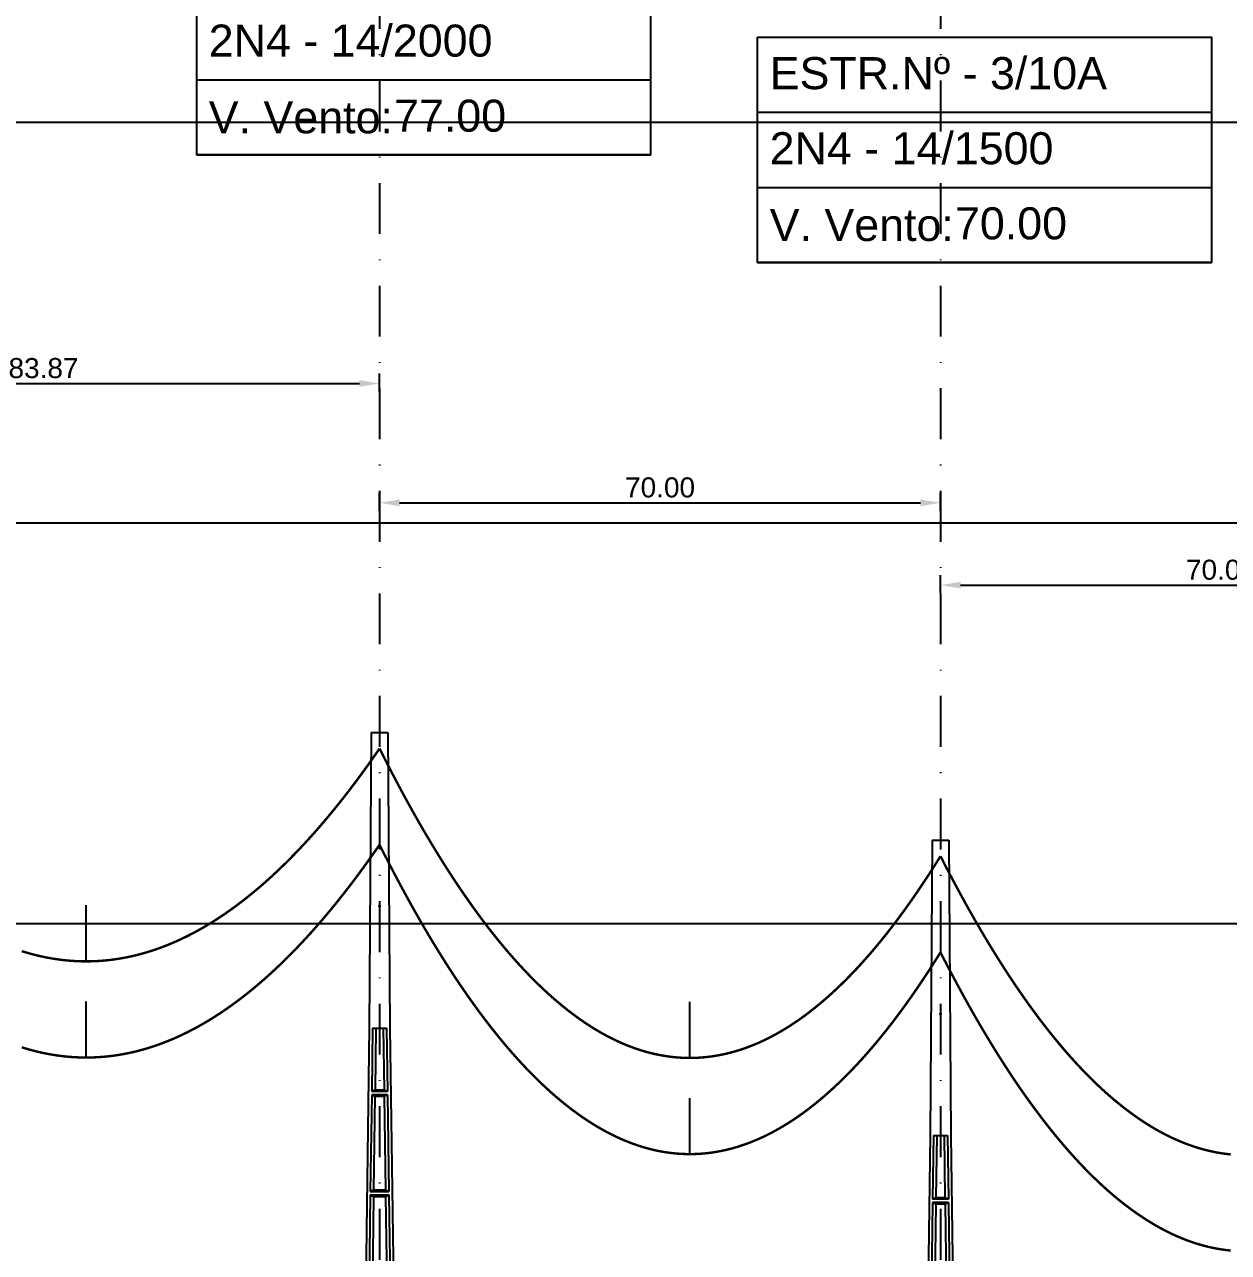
# Model space of a CAD drawing. Header units: metres. Extents: x -121 to 9872, y 3505 to 10721.
# Drawn here: x 3710.2 to 3860.5, y 9509 to 9662.2 of the extents above; entities that cross this region are included whole.
import ezdxf
from ezdxf.enums import TextEntityAlignment as Align

# ---------------------------------------------------------------- set-up
doc = ezdxf.new("R2010")
doc.units = ezdxf.units.M
doc.header["$PDMODE"] = 2
doc.linetypes.add('DASHDOT', pattern=[25.4, 12.7, -6.35, 0, -6.35])
for name, color, linetype in [('Cabeçalho', 7, 'Continuous'), ('CON-EOL- CA MAGNOLIA', 210, 'Continuous'), ('cotas', 7, 'Continuous'), ('Grade', 9, 'Continuous'), ('Ind.Rot', 8, 'DASHDOT'), ('POSTE DT', 7, 'Continuous')]:
    doc.layers.add(name, color=color, linetype=linetype)
doc.styles.add('Arial', font='arial.ttf')
doc.styles.add('SIMM-PADRÃO_(TXT)', font='arial.ttf', dxfattribs={"height": 2})
doc.styles.get("Standard").update_dxf_attribs({"font": 'arial.ttf'})
doc.dimstyles.new('ISO-25', dxfattribs={"dimtxt": 2.5, "dimasz": 2.5, "dimexe": 1.25, "dimexo": 0.625, "dimtad": 1, "dimzin": 1, "dimtxsty": 'Standard', "dimcen": 2.5, "dimaunit": 1, "dimadec": 3, "dimazin": 3, "dimtfac": 1, "dimtmove": 0, "dimatfit": 3, "dimfxlon": 1, "dimarcsym": 0})

# ---------------------------------------------------------------- blocks, each defined once
blk = doc.blocks.new('*U1')
at = {"layer": 'POSTE DT', "extrusion": (0, 1, 0)}
for p, q in [((-3.31, 378.23), (-4.05, 262)), ((-3.31, 378.23), (3.31, 378.23)), ((3.31, 378.23), (4.06, 262)), ((-4.05, 262), (-7.72, 0)), ((-4.05, 262), (-4.05, 262)), ((-2.73, 262), (-3.08, 237.05)), ((-2.73, 262), (2.75, 262)), ((-1.42, 262), (-1.77, 237.57)), ((1.43, 262), (1.77, 237.57)), ((2.75, 262), (3.1, 237.05)), ((4.06, 262), (7.72, 0)), ((3.1, 237.05), (-3.08, 237.05)), ((-3.1, 235.74), (-3.63, 197.65)), ((3.11, 235.73), (-3.1, 235.74)), ((-1.8, 235.21), (-2.32, 198.19)), ((1.8, 235.21), (2.32, 198.19)), ((3.11, 235.73), (3.65, 197.65)), ((-3.65, 196.34), (-4.19, 158.25)), ((-2.35, 195.8), (-2.87, 158.8)), ((2.35, 195.8), (2.87, 158.8)), ((3.66, 196.34), (4.2, 158.25)), ((-4.21, 156.94), (-4.74, 118.85)), ((-2.9, 156.39), (-3.42, 119.41)), ((2.91, 156.39), (3.42, 119.41)), ((4.21, 156.94), (4.75, 118.85)), ((-4.76, 117.54), (-5.29, 79.45)), ((4.77, 117.54), (-4.76, 117.54)), ((4.75, 118.85), (-4.74, 118.85)), ((-3.46, 116.98), (-3.97, 80.02)), ((3.46, 116.98), (3.98, 80.02)), ((4.77, 117.54), (5.3, 79.45)), ((-5.31, 78.14), (-5.85, 40.06)), ((5.32, 78.14), (-5.31, 78.14)), ((5.3, 79.45), (-5.29, 79.45)), ((-4.01, 77.57), (-4.53, 40.63)), ((4.01, 77.57), (4.53, 40.63)), ((5.32, 78.14), (5.85, 40.06)), ((-5.86, 38.74), (-6.41, 0)), ((5.87, 38.74), (-5.86, 38.74)), ((5.85, 40.06), (-5.85, 40.06)), ((5.87, 38.74), (6.41, 0)), ((-4.56, 38.17), (-5.1, 0)), ((4.56, 38.17), (5.1, 0)), ((-6.41, 0), (-7.72, 0)), ((-5.1, 0), (-6.41, 0)), ((5.1, 0), (-5.1, 0)), ((6.41, 0), (5.1, 0)), ((7.72, 0), (6.41, 0))]:
    blk.add_line(p, q, dxfattribs=at)
at = {"layer": 'POSTE DT', "ltscale": 3}
for points in [[(-3.65, 196.34), (3.66, 196.34)], [(-3.63, 197.65), (3.65, 197.65)], [(-4.21, 156.94), (4.21, 156.94)], [(4.2, 158.25), (-4.19, 158.25)]]:
    blk.add_lwpolyline(points, dxfattribs=at)
at = {"layer": 'POSTE DT'}
for points, knots in [([(0.25, 309.94), (0.25, 309.93), (0.25, 309.93), (0.25, 309.92), (0.25, 309.91), (0.25, 309.9), (0.25, 309.89), (0.24, 309.85), (0.22, 309.82), (0.19, 309.77), (0.16, 309.74), (0.11, 309.71), (0.08, 309.7), (0.01, 309.68), (-0.02, 309.68), (-0.08, 309.7), (-0.11, 309.71), (-0.16, 309.74), (-0.18, 309.76), (-0.21, 309.8), (-0.22, 309.82), (-0.24, 309.85), (-0.24, 309.87), (-0.25, 309.89), (-0.25, 309.9), (-0.25, 309.92), (-0.25, 309.92), (-0.25, 309.93), (-0.25, 309.94), (-0.25, 309.95), (-0.25, 309.95), (-0.25, 309.96), (-0.25, 309.97), (-0.24, 310), (-0.23, 310.02), (-0.21, 310.07), (-0.2, 310.09), (-0.15, 310.14), (-0.13, 310.15), (-0.07, 310.18), (-0.03, 310.19), (0.03, 310.19), (0.06, 310.18), (0.12, 310.16), (0.14, 310.14), (0.18, 310.11), (0.2, 310.09), (0.21, 310.06), (0.22, 310.05), (0.23, 310.04), (0.24, 310.01), (0.24, 309.99), (0.25, 309.97), (0.25, 309.96), (0.25, 309.95), (0.25, 309.94), (0.25, 309.94), (0.25, 309.94), (0.25, 309.94)], [-54.728303, -54.728303, -54.728303, -54.728303, -54.309038, -54.309038, -53.647169, -53.647169, -52.532885, -52.532885, -48.86224, -48.86224, -45.282765, -45.282765, -41.52867, -41.52867, -37.867486, -37.867486, -34.454589, -34.454589, -31.301423, -31.301423, -28.48103, -28.48103, -26.961755, -26.961755, -25.7544, -25.7544, -25.136228, -25.136228, -24.64409, -24.64409, -24.094201, -24.094201, -23.191199, -23.191199, -20.494482, -20.494482, -17.342863, -17.342863, -13.645538, -13.645538, -9.835989, -9.835989, -6.296781, -6.296781, -3.005029, -3.005029, 0, 0, 0, 1.527594, 1.527594, 3.697216, 3.697216, 4.489727, 4.489727, 5.01438, 5.01438, 5.095313, 5.095313, 5.095313, 5.095313]), ([(-1.77, 237.57), (-1.99, 237.49), (-2.21, 237.4), (-2.64, 237.22), (-2.86, 237.14), (-3.08, 237.05)], [0, 0, 0, 0, 56.660495, 56.660495, 113.412826, 113.412826, 113.412826, 113.412826]), ([(1.77, 237.57), (1.18, 237.57), (0.59, 237.57), (-0.59, 237.57), (-1.18, 237.57), (-1.77, 237.57)], [0, 0, 0, 0, 67.306894, 67.306894, 134.614447, 134.614447, 134.614447, 134.614447]), ([(3.1, 237.05), (2.87, 237.14), (2.65, 237.23), (2.21, 237.4), (1.99, 237.49), (1.77, 237.57)], [0, 0, 0, 0, 56.738948, 56.738948, 113.38731, 113.38731, 113.38731, 113.38731]), ([(-3.1, 235.74), (-2.88, 235.65), (-2.67, 235.56), (-2.23, 235.39), (-2.02, 235.3), (-1.8, 235.21)], [0.055576, 0.055576, 0.055576, 0.055576, 56.767409, 56.767409, 113.50757, 113.50757, 113.50757, 113.50757]), ([(-1.8, 235.21), (-1.2, 235.21), (-0.6, 235.21), (0.6, 235.21), (1.2, 235.21), (1.8, 235.21)], [0, 0, 0, 0, 68.567797, 68.567797, 137.136247, 137.136247, 137.136247, 137.136247]), ([(1.8, 235.21), (2.02, 235.3), (2.24, 235.38), (2.68, 235.56), (2.89, 235.65), (3.11, 235.73)], [0, 0, 0, 0, 56.845349, 56.845349, 113.599799, 113.599799, 113.599799, 113.599799]), ([(-2.32, 198.19), (-2.54, 198.1), (-2.76, 198.01), (-3.2, 197.83), (-3.41, 197.74), (-3.63, 197.65)], [0, 0, 0, 0, 63.412073, 63.412073, 126.777421, 126.777421, 126.777421, 126.777421]), ([(2.32, 198.19), (1.55, 198.19), (0.77, 198.19), (-0.77, 198.19), (-1.55, 198.19), (-2.32, 198.19)], [0, 0, 0, 0, 88.31008, 88.31008, 176.620652, 176.620652, 176.620652, 176.620652]), ([(3.65, 197.65), (3.43, 197.74), (3.2, 197.83), (2.76, 198.01), (2.54, 198.1), (2.32, 198.19)], [0, 0, 0, 0, 63.488119, 63.488119, 126.880939, 126.880939, 126.880939, 126.880939]), ([(-3.65, 196.34), (-3.43, 196.25), (-3.22, 196.16), (-2.78, 195.98), (-2.57, 195.89), (-2.35, 195.8)], [0.054307, 0.054307, 0.054307, 0.054307, 63.527131, 63.527131, 127.063246, 127.063246, 127.063246, 127.063246]), ([(-2.35, 195.8), (-1.57, 195.8), (-0.78, 195.8), (0.79, 195.8), (1.57, 195.8), (2.35, 195.8)], [0, 0, 0, 0, 89.585713, 89.585713, 179.17191, 179.17191, 179.17191, 179.17191]), ([(2.35, 195.8), (2.57, 195.89), (2.79, 195.98), (3.23, 196.16), (3.45, 196.25), (3.66, 196.34)], [0, 0, 0, 0, 63.60246, 63.60246, 127.109696, 127.109696, 127.109696, 127.109696]), ([(-4.21, 156.94), (-3.99, 156.85), (-3.77, 156.75), (-3.34, 156.57), (-3.12, 156.48), (-2.9, 156.39)], [0.053423, 0.053423, 0.053423, 0.053423, 70.429742, 70.429742, 140.90167, 140.90167, 140.90167, 140.90167]), ([(-2.87, 158.8), (-3.09, 158.71), (-3.31, 158.62), (-3.75, 158.43), (-3.97, 158.34), (-4.19, 158.25)], [0, 0, 0, 0, 70.301707, 70.301707, 140.590947, 140.590947, 140.590947, 140.590947]), ([(-2.9, 156.39), (-1.94, 156.39), (-0.97, 156.39), (0.97, 156.39), (1.94, 156.39), (2.91, 156.39)], [0, 0, 0, 0, 110.60219, 110.60219, 221.20473, 221.20473, 221.20473, 221.20473]), ([(2.87, 158.8), (1.92, 158.8), (0.96, 158.8), (-0.96, 158.8), (-1.91, 158.8), (-2.87, 158.8)], [0, 0, 0, 0, 109.314454, 109.314454, 218.629264, 218.629264, 218.629264, 218.629264]), ([(4.2, 158.25), (3.98, 158.34), (3.76, 158.44), (3.31, 158.62), (3.09, 158.71), (2.87, 158.8)], [0, 0, 0, 0, 70.379198, 70.379198, 140.659718, 140.659718, 140.659718, 140.659718]), ([(2.91, 156.39), (3.12, 156.48), (3.34, 156.57), (3.78, 156.75), (4, 156.85), (4.21, 156.94)], [0, 0, 0, 0, 70.506649, 70.506649, 140.914701, 140.914701, 140.914701, 140.914701]), ([(-4.76, 117.54), (-4.54, 117.45), (-4.32, 117.35), (-3.89, 117.17), (-3.67, 117.07), (-3.46, 116.98)], [0.052784, 0.052784, 0.052784, 0.052784, 77.438432, 77.438432, 154.950301, 154.950301, 154.950301, 154.950301]), ([(-3.42, 119.41), (-3.64, 119.32), (-3.86, 119.23), (-4.3, 119.04), (-4.52, 118.95), (-4.74, 118.85)], [0, 0, 0, 0, 77.299547, 77.299547, 154.618634, 154.618634, 154.618634, 154.618634]), ([(-3.46, 116.98), (-2.3, 116.98), (-1.15, 116.98), (1.15, 116.98), (2.31, 116.98), (3.46, 116.98)], [0, 0, 0, 0, 131.617604, 131.617604, 263.235447, 263.235447, 263.235447, 263.235447]), ([(3.42, 119.41), (2.28, 119.41), (1.14, 119.41), (-1.14, 119.41), (-2.28, 119.41), (-3.42, 119.41)], [0, 0, 0, 0, 130.319901, 130.319901, 260.640046, 260.640046, 260.640046, 260.640046]), ([(4.75, 118.85), (4.53, 118.95), (4.31, 119.04), (3.87, 119.23), (3.64, 119.32), (3.42, 119.41)], [0, 0, 0, 0, 77.381597, 77.381597, 154.66183, 154.66183, 154.66183, 154.66183]), ([(3.46, 116.98), (3.68, 117.07), (3.89, 117.17), (4.33, 117.35), (4.55, 117.45), (4.77, 117.54)], [0, 0, 0, 0, 77.520013, 77.520013, 154.938747, 154.938747, 154.938747, 154.938747]), ([(-5.31, 78.14), (-5.09, 78.05), (-4.88, 77.95), (-4.44, 77.76), (-4.23, 77.67), (-4.01, 77.57)], [0.052308, 0.052308, 0.052308, 0.052308, 84.527725, 84.527725, 169.158824, 169.158824, 169.158824, 169.158824]), ([(-3.97, 80.02), (-4.19, 79.93), (-4.41, 79.83), (-4.85, 79.64), (-5.07, 79.55), (-5.29, 79.45)], [0, 0, 0, 0, 84.379671, 84.379671, 168.809376, 168.809376, 168.809376, 168.809376]), ([(-4.01, 77.57), (-2.67, 77.57), (-1.34, 77.57), (1.34, 77.57), (2.67, 77.57), (4.01, 77.57)], [0, 0, 0, 0, 152.632212, 152.632212, 305.264569, 305.264569, 305.264569, 305.264569]), ([(3.98, 80.02), (2.65, 80.02), (1.33, 80.02), (-1.32, 80.02), (-2.65, 80.02), (-3.97, 80.02)], [0, 0, 0, 0, 151.326157, 151.326157, 302.652465, 302.652465, 302.652465, 302.652465]), ([(5.3, 79.45), (5.08, 79.55), (4.86, 79.64), (4.42, 79.83), (4.2, 79.93), (3.98, 80.02)], [0, 0, 0, 0, 84.46863, 84.46863, 168.833721, 168.833721, 168.833721, 168.833721]), ([(4.01, 77.57), (4.23, 77.67), (4.45, 77.76), (4.88, 77.95), (5.1, 78.05), (5.32, 78.14)], [0, 0, 0, 0, 84.616316, 84.616316, 169.129178, 169.129178, 169.129178, 169.129178]), ([(-5.86, 38.74), (-5.65, 38.65), (-5.43, 38.55), (-5, 38.36), (-4.78, 38.26), (-4.56, 38.17)], [0.026524, 0.026524, 0.026524, 0.026524, 91.679563, 91.679563, 183.466041, 183.466041, 183.466041, 183.466041]), ([(-4.53, 40.63), (-4.75, 40.53), (-4.97, 40.44), (-5.41, 40.25), (-5.63, 40.15), (-5.85, 40.06)], [0, 0, 0, 0, 91.523648, 91.523648, 183.126775, 183.126775, 183.126775, 183.126775]), ([(4.53, 40.63), (3.02, 40.63), (1.51, 40.63), (-1.51, 40.63), (-3.02, 40.63), (-4.53, 40.63)], [0, 0, 0, 0, 172.33304, 172.33304, 344.666151, 344.666151, 344.666151, 344.666151]), ([(5.85, 40.06), (5.63, 40.15), (5.41, 40.25), (4.97, 40.44), (4.75, 40.53), (4.53, 40.63)], [0, 0, 0, 0, 91.621326, 91.621326, 183.137324, 183.137324, 183.137324, 183.137324]), ([(4.56, 38.17), (4.78, 38.26), (5, 38.36), (5.43, 38.55), (5.65, 38.65), (5.87, 38.74)], [0, 0, 0, 0, 91.776928, 91.776928, 183.448614, 183.448614, 183.448614, 183.448614]), ([(-4.56, 38.17), (-3.04, 38.17), (-1.52, 38.17), (1.52, 38.17), (3.04, 38.17), (4.56, 38.17)], [0, 0, 0, 0, 173.646192, 173.646192, 347.292451, 347.292451, 347.292451, 347.292451])]:
    blk.add_open_spline(points, degree=3, knots=knots, dxfattribs=at)
blk = doc.blocks.new('Bloco P Sup')
at = {"layer": 'Cabeçalho'}
blk.add_lwpolyline([(-11.66, -3.34), (44.97, -3.34), (44.97, -31.45), (-11.66, -31.45)], close=True, dxfattribs=at)
for points in [[(-11.66, -12.71), (44.97, -12.71)], [(-11.66, -22.08), (44.97, -22.08)], [(-11.66, -31.45), (44.97, -31.45)]]:
    blk.add_lwpolyline(points, dxfattribs=at)
at = {"layer": 'Cabeçalho', "style": 'Arial'}
blk.add_text('V. Vento:', height=4, dxfattribs=at).set_placement((-10.16, -26.77), align=Align.MIDDLE_LEFT)
at = {"layer": 'Cabeçalho', "style": 'SIMM-PADRÃO_(TXT)'}
for tag, p in [('ESTRUTURANUM', (-10.16, -11.03)), ('TIPO_ESFORÇO', (-10.16, -20.4)), ('VÃOVENTO', (12.97, -29.77))]:
    blk.add_attdef(tag, text='', height=4, dxfattribs=at).set_placement(p, align=Align.BOTTOM_LEFT)
blk = doc.blocks.new('*D89')
at = {"layer": 'cotas', "color": 0, "lineweight": -2, "transparency": 16777216}
for p, q in [((3670.66, 9616.4), (3670.66, 9618.65)), ((3754.53, 9616.4), (3754.53, 9618.65)), ((3673.16, 9617.4), (3752.03, 9617.4))]:
    blk.add_line(p, q, dxfattribs=at)
at = {"layer": 'cotas', "color": 0, "transparency": 16777216}
for points in [[(3673.16, 9617.81), (3673.16, 9616.98), (3670.66, 9617.4)], [(3752.03, 9617.81), (3752.03, 9616.98), (3754.53, 9617.4)]]:
    blk.add_solid(points, dxfattribs=at)
at = {"layer": 'Defpoints', "color": 0, "transparency": 16777216}
for p in [(3754.53, 9617.4), (3670.66, 9591.57), (3754.53, 9573.84)]:
    blk.add_point(p, dxfattribs=at)
at = {"layer": 'cotas', "color": 0, "transparency": 16777216, "insert": (3712.6, 9619.3), "char_height": 2.5, "attachment_point": 5}
blk.add_mtext('83.87', dxfattribs=at)
blk = doc.blocks.new('*D90')
at = {"layer": 'cotas', "color": 0, "lineweight": -2, "transparency": 16777216}
for p, q in [((3754.53, 9601.51), (3754.53, 9603.76)), ((3757.03, 9602.51), (3822.04, 9602.51)), ((3824.54, 9601.51), (3824.54, 9603.76))]:
    blk.add_line(p, q, dxfattribs=at)
at = {"layer": 'cotas', "color": 0, "transparency": 16777216}
for points in [[(3757.03, 9602.92), (3757.03, 9602.09), (3754.53, 9602.51)], [(3822.04, 9602.92), (3822.04, 9602.09), (3824.54, 9602.51)]]:
    blk.add_solid(points, dxfattribs=at)
at = {"layer": 'Defpoints', "color": 0, "transparency": 16777216}
for p in [(3824.54, 9602.51), (3754.53, 9573.84), (3824.54, 9560.41)]:
    blk.add_point(p, dxfattribs=at)
at = {"layer": 'cotas', "color": 0, "transparency": 16777216, "insert": (3789.54, 9604.41), "char_height": 2.5, "attachment_point": 5}
blk.add_mtext('70.00', dxfattribs=at)
blk = doc.blocks.new('*D91')
at = {"layer": 'cotas', "color": 0, "lineweight": -2, "transparency": 16777216}
for p, q in [((3824.54, 9591.23), (3824.54, 9593.48)), ((3894.54, 9591.23), (3894.54, 9593.48)), ((3827.04, 9592.23), (3892.04, 9592.23))]:
    blk.add_line(p, q, dxfattribs=at)
at = {"layer": 'cotas', "color": 0, "transparency": 16777216}
for points in [[(3827.04, 9592.65), (3827.04, 9591.82), (3824.54, 9592.23)], [(3892.04, 9592.65), (3892.04, 9591.82), (3894.54, 9592.23)]]:
    blk.add_solid(points, dxfattribs=at)
at = {"layer": 'Defpoints', "color": 0, "transparency": 16777216}
for p in [(3894.54, 9592.23), (3824.54, 9560.41), (3894.54, 9549.36)]:
    blk.add_point(p, dxfattribs=at)
at = {"layer": 'cotas', "color": 0, "transparency": 16777216, "insert": (3859.54, 9594.14), "char_height": 2.5, "attachment_point": 5}
blk.add_mtext('70.00', dxfattribs=at)

msp = doc.modelspace()

# ---------------------------------------------------------------- linework, layer by layer
at = {"layer": 'CON-EOL- CA MAGNOLIA'}
for p, q in [((3717.921, 9545.285), (3717.921, 9552.285)), ((3717.921, 9533.285), (3717.921, 9540.285)), ((3717.921, 9533.285), (3717.921, 9540.285)), ((3793.252, 9533.233), (3793.252, 9540.234)), ((3793.252, 9521.234), (3793.252, 9528.234)), ((3793.252, 9521.233), (3793.252, 9528.233))]:
    msp.add_line(p, q, dxfattribs=at)
at = {"layer": 'CON-EOL- CA MAGNOLIA', "const_width": 0.3}
for points in [[(3709.888, 9546.561), (3710.305, 9546.432), (3710.722, 9546.31), (3711.14, 9546.194), (3711.557, 9546.086), (3711.974, 9545.984), (3712.391, 9545.89), (3712.809, 9545.802), (3713.226, 9545.721), (3713.643, 9545.647), (3714.06, 9545.58), (3714.478, 9545.519), (3714.895, 9545.466), (3715.312, 9545.419), (3715.729, 9545.38), (3716.147, 9545.347), (3716.564, 9545.321), (3716.981, 9545.302), (3717.399, 9545.29), (3717.816, 9545.285), (3718.233, 9545.287), (3718.65, 9545.295), (3719.068, 9545.311), (3719.485, 9545.333), (3719.902, 9545.363), (3720.319, 9545.399), (3720.737, 9545.442), (3721.154, 9545.492), (3721.571, 9545.549), (3721.988, 9545.612), (3722.406, 9545.683), (3722.823, 9545.76), (3723.24, 9545.845), (3723.657, 9545.936), (3724.075, 9546.034), (3724.492, 9546.139), (3724.909, 9546.251), (3725.327, 9546.37), (3725.744, 9546.495), (3726.161, 9546.628), (3726.578, 9546.767), (3726.996, 9546.914), (3727.413, 9547.067), (3727.83, 9547.227), (3728.247, 9547.394), (3728.665, 9547.568), (3729.082, 9547.749), (3729.499, 9547.936), (3729.916, 9548.131), (3730.334, 9548.332), (3730.751, 9548.541), (3731.168, 9548.756), (3731.585, 9548.978), (3732.003, 9549.207), (3732.42, 9549.443), (3732.837, 9549.686), (3733.255, 9549.936), (3733.672, 9550.192), (3734.089, 9550.456), (3734.506, 9550.726), (3734.924, 9551.004), (3735.341, 9551.288), (3735.758, 9551.579), (3736.175, 9551.877), (3736.593, 9552.182), (3737.01, 9552.494), (3737.427, 9552.813), (3737.844, 9553.138), (3738.262, 9553.471), (3738.679, 9553.81), (3739.096, 9554.157), (3739.514, 9554.51), (3739.931, 9554.87), (3740.348, 9555.237), (3740.765, 9555.611), (3741.183, 9555.992), (3741.6, 9556.38), (3742.017, 9556.775), (3742.434, 9557.177), (3742.852, 9557.585), (3743.269, 9558.001), (3743.686, 9558.423), (3744.103, 9558.853), (3744.521, 9559.289), (3744.938, 9559.732), (3745.355, 9560.182), (3745.772, 9560.639), (3746.19, 9561.103), (3746.607, 9561.574), (3747.024, 9562.052), (3747.442, 9562.537), (3747.859, 9563.029), (3748.276, 9563.527), (3748.693, 9564.033), (3749.111, 9564.545), (3749.528, 9565.065), (3749.945, 9565.591), (3750.362, 9566.124), (3750.78, 9566.665), (3751.197, 9567.212), (3751.614, 9567.766), (3752.031, 9568.327), (3752.449, 9568.895), (3752.866, 9569.47), (3753.283, 9570.052), (3753.7, 9570.641), (3754.118, 9571.237), (3754.535, 9571.84)], [(3754.535, 9571.84), (3754.883, 9571.146), (3755.232, 9570.459), (3755.58, 9569.778), (3755.928, 9569.103), (3756.276, 9568.435), (3756.625, 9567.773), (3756.973, 9567.118), (3757.321, 9566.468), (3757.669, 9565.826), (3758.018, 9565.189), (3758.366, 9564.559), (3758.714, 9563.935), (3759.062, 9563.317), (3759.411, 9562.706), (3759.759, 9562.101), (3760.107, 9561.502), (3760.455, 9560.91), (3760.804, 9560.324), (3761.152, 9559.744), (3761.5, 9559.171), (3761.849, 9558.604), (3762.197, 9558.043), (3762.545, 9557.488), (3762.893, 9556.94), (3763.242, 9556.398), (3763.59, 9555.863), (3763.938, 9555.334), (3764.286, 9554.811), (3764.635, 9554.294), (3764.983, 9553.784), (3765.331, 9553.28), (3765.679, 9552.782), (3766.028, 9552.29), (3766.376, 9551.805), (3766.724, 9551.326), (3767.072, 9550.853), (3767.421, 9550.387), (3767.769, 9549.927), (3768.117, 9549.473), (3768.466, 9549.026), (3768.814, 9548.585), (3769.162, 9548.15), (3769.51, 9547.721), (3769.859, 9547.299), (3770.207, 9546.882), (3770.555, 9546.472), (3770.903, 9546.069), (3771.252, 9545.672), (3771.6, 9545.28), (3771.948, 9544.896), (3772.296, 9544.517), (3772.645, 9544.145), (3772.993, 9543.779), (3773.341, 9543.419), (3773.69, 9543.066), (3774.038, 9542.718), (3774.386, 9542.377), (3774.734, 9542.043), (3775.083, 9541.714), (3775.431, 9541.392), (3775.779, 9541.076), (3776.127, 9540.766), (3776.476, 9540.463), (3776.824, 9540.166), (3777.172, 9539.875), (3777.52, 9539.59), (3777.869, 9539.311), (3778.217, 9539.039), (3778.565, 9538.773), (3778.913, 9538.514), (3779.262, 9538.26), (3779.61, 9538.013), (3779.958, 9537.772), (3780.307, 9537.537), (3780.655, 9537.309), (3781.003, 9537.086), (3781.351, 9536.87), (3781.7, 9536.661), (3782.048, 9536.457), (3782.396, 9536.26), (3782.744, 9536.068), (3783.093, 9535.884), (3783.441, 9535.705), (3783.789, 9535.533), (3784.137, 9535.367), (3784.486, 9535.207), (3784.834, 9535.053), (3785.182, 9534.905), (3785.53, 9534.764), (3785.879, 9534.629), (3786.227, 9534.501), (3786.575, 9534.378), (3786.924, 9534.262), (3787.272, 9534.152), (3787.62, 9534.048), (3787.968, 9533.95), (3788.317, 9533.859), (3788.665, 9533.774), (3789.013, 9533.695), (3789.361, 9533.622), (3789.71, 9533.556), (3790.058, 9533.495), (3790.406, 9533.441), (3790.754, 9533.394), (3791.103, 9533.352), (3791.451, 9533.317), (3791.799, 9533.288), (3792.147, 9533.265), (3792.496, 9533.248), (3792.844, 9533.238), (3793.192, 9533.234), (3793.541, 9533.236), (3793.889, 9533.244), (3794.237, 9533.258), (3794.585, 9533.279), (3794.934, 9533.306), (3795.282, 9533.339), (3795.63, 9533.379), (3795.978, 9533.424), (3796.327, 9533.476), (3796.675, 9533.534), (3797.023, 9533.599), (3797.371, 9533.669), (3797.72, 9533.746), (3798.068, 9533.829), (3798.416, 9533.918), (3798.764, 9534.013), (3799.113, 9534.115), (3799.461, 9534.223), (3799.809, 9534.337), (3800.158, 9534.458), (3800.506, 9534.584), (3800.854, 9534.717), (3801.202, 9534.856), (3801.551, 9535.001), (3801.899, 9535.153), (3802.247, 9535.311), (3802.595, 9535.475), (3802.944, 9535.645), (3803.292, 9535.822), (3803.64, 9536.004), (3803.988, 9536.193), (3804.337, 9536.388), (3804.685, 9536.59), (3805.033, 9536.797), (3805.381, 9537.011), (3805.73, 9537.231), (3806.078, 9537.458), (3806.426, 9537.69), (3806.775, 9537.929), (3807.123, 9538.174), (3807.471, 9538.426), (3807.819, 9538.683), (3808.168, 9538.947), (3808.516, 9539.217), (3808.864, 9539.493), (3809.212, 9539.776), (3809.561, 9540.065), (3809.909, 9540.36), (3810.257, 9540.661), (3810.605, 9540.969), (3810.954, 9541.282), (3811.302, 9541.603), (3811.65, 9541.929), (3811.999, 9542.261), (3812.347, 9542.6), (3812.695, 9542.945), (3813.043, 9543.297), (3813.392, 9543.654), (3813.74, 9544.018), (3814.088, 9544.388), (3814.436, 9544.765), (3814.785, 9545.147), (3815.133, 9545.536), (3815.481, 9545.931), (3815.829, 9546.333), (3816.178, 9546.74), (3816.526, 9547.155), (3816.874, 9547.575), (3817.222, 9548.001), (3817.571, 9548.434), (3817.919, 9548.873), (3818.267, 9549.318), (3818.616, 9549.77), (3818.964, 9550.228), (3819.312, 9550.692), (3819.66, 9551.163), (3820.009, 9551.639), (3820.357, 9552.123), (3820.705, 9552.612), (3821.053, 9553.108), (3821.402, 9553.609), (3821.75, 9554.118), (3822.098, 9554.632), (3822.446, 9555.153), (3822.795, 9555.68), (3823.143, 9556.213), (3823.491, 9556.753), (3823.839, 9557.299), (3824.188, 9557.851), (3824.536, 9558.41)], [(3709.888, 9534.561), (3710.305, 9534.432), (3710.722, 9534.31), (3711.14, 9534.194), (3711.557, 9534.086), (3711.974, 9533.984), (3712.391, 9533.89), (3712.809, 9533.802), (3713.226, 9533.721), (3713.643, 9533.647), (3714.06, 9533.58), (3714.478, 9533.519), (3714.895, 9533.466), (3715.312, 9533.42), (3715.729, 9533.38), (3716.147, 9533.347), (3716.564, 9533.321), (3716.981, 9533.302), (3717.399, 9533.29), (3717.816, 9533.285), (3718.233, 9533.287), (3718.65, 9533.296), (3719.068, 9533.311), (3719.485, 9533.333), (3719.902, 9533.363), (3720.319, 9533.399), (3720.737, 9533.442), (3721.154, 9533.492), (3721.571, 9533.549), (3721.988, 9533.612), (3722.406, 9533.683), (3722.823, 9533.76), (3723.24, 9533.845), (3723.657, 9533.936), (3724.075, 9534.034), (3724.492, 9534.139), (3724.909, 9534.251), (3725.327, 9534.37), (3725.744, 9534.495), (3726.161, 9534.628), (3726.578, 9534.767), (3726.996, 9534.914), (3727.413, 9535.067), (3727.83, 9535.227), (3728.247, 9535.394), (3728.665, 9535.568), (3729.082, 9535.749), (3729.499, 9535.936), (3729.916, 9536.131), (3730.334, 9536.332), (3730.751, 9536.541), (3731.168, 9536.756), (3731.585, 9536.978), (3732.003, 9537.207), (3732.42, 9537.443), (3732.837, 9537.686), (3733.255, 9537.936), (3733.672, 9538.192), (3734.089, 9538.456), (3734.506, 9538.726), (3734.924, 9539.004), (3735.341, 9539.288), (3735.758, 9539.579), (3736.175, 9539.877), (3736.593, 9540.182), (3737.01, 9540.494), (3737.427, 9540.813), (3737.844, 9541.138), (3738.262, 9541.471), (3738.679, 9541.81), (3739.096, 9542.157), (3739.514, 9542.51), (3739.931, 9542.87), (3740.348, 9543.237), (3740.765, 9543.611), (3741.183, 9543.992), (3741.6, 9544.38), (3742.017, 9544.775), (3742.434, 9545.177), (3742.852, 9545.585), (3743.269, 9546.001), (3743.686, 9546.423), (3744.103, 9546.853), (3744.521, 9547.289), (3744.938, 9547.732), (3745.355, 9548.182), (3745.772, 9548.639), (3746.19, 9549.103), (3746.607, 9549.574), (3747.024, 9550.052), (3747.442, 9550.537), (3747.859, 9551.029), (3748.276, 9551.527), (3748.693, 9552.033), (3749.111, 9552.545), (3749.528, 9553.065), (3749.945, 9553.591), (3750.362, 9554.125), (3750.78, 9554.665), (3751.197, 9555.212), (3751.614, 9555.766), (3752.031, 9556.327), (3752.449, 9556.895), (3752.866, 9557.47), (3753.283, 9558.052), (3753.7, 9558.641), (3754.118, 9559.237), (3754.535, 9559.84)], [(3709.888, 9534.561), (3710.305, 9534.432), (3710.722, 9534.31), (3711.14, 9534.194), (3711.557, 9534.086), (3711.974, 9533.984), (3712.391, 9533.89), (3712.809, 9533.802), (3713.226, 9533.721), (3713.643, 9533.647), (3714.06, 9533.58), (3714.478, 9533.519), (3714.895, 9533.466), (3715.312, 9533.419), (3715.729, 9533.38), (3716.147, 9533.347), (3716.564, 9533.321), (3716.981, 9533.303), (3717.399, 9533.29), (3717.816, 9533.285), (3718.233, 9533.287), (3718.65, 9533.295), (3719.068, 9533.311), (3719.485, 9533.333), (3719.902, 9533.363), (3720.319, 9533.399), (3720.737, 9533.442), (3721.154, 9533.492), (3721.571, 9533.549), (3721.988, 9533.612), (3722.406, 9533.683), (3722.823, 9533.76), (3723.24, 9533.845), (3723.657, 9533.936), (3724.075, 9534.034), (3724.492, 9534.139), (3724.909, 9534.251), (3725.327, 9534.37), (3725.744, 9534.495), (3726.161, 9534.628), (3726.578, 9534.767), (3726.996, 9534.914), (3727.413, 9535.067), (3727.83, 9535.227), (3728.247, 9535.394), (3728.665, 9535.568), (3729.082, 9535.749), (3729.499, 9535.936), (3729.916, 9536.131), (3730.334, 9536.332), (3730.751, 9536.541), (3731.168, 9536.756), (3731.585, 9536.978), (3732.003, 9537.207), (3732.42, 9537.443), (3732.837, 9537.686), (3733.255, 9537.936), (3733.672, 9538.192), (3734.089, 9538.456), (3734.506, 9538.726), (3734.924, 9539.004), (3735.341, 9539.288), (3735.758, 9539.579), (3736.175, 9539.877), (3736.593, 9540.182), (3737.01, 9540.494), (3737.427, 9540.813), (3737.844, 9541.138), (3738.262, 9541.471), (3738.679, 9541.81), (3739.096, 9542.157), (3739.514, 9542.51), (3739.931, 9542.87), (3740.348, 9543.237), (3740.765, 9543.611), (3741.183, 9543.992), (3741.6, 9544.38), (3742.017, 9544.775), (3742.434, 9545.177), (3742.852, 9545.585), (3743.269, 9546.001), (3743.686, 9546.423), (3744.103, 9546.853), (3744.521, 9547.289), (3744.938, 9547.732), (3745.355, 9548.182), (3745.772, 9548.639), (3746.19, 9549.103), (3746.607, 9549.574), (3747.024, 9550.052), (3747.442, 9550.537), (3747.859, 9551.029), (3748.276, 9551.527), (3748.693, 9552.033), (3749.111, 9552.545), (3749.528, 9553.065), (3749.945, 9553.591), (3750.362, 9554.124), (3750.78, 9554.665), (3751.197, 9555.212), (3751.614, 9555.766), (3752.031, 9556.327), (3752.449, 9556.895), (3752.866, 9557.47), (3753.283, 9558.052), (3753.7, 9558.641), (3754.118, 9559.237), (3754.535, 9559.84)], [(3754.535, 9559.84), (3754.883, 9559.146), (3755.232, 9558.459), (3755.58, 9557.778), (3755.928, 9557.103), (3756.276, 9556.435), (3756.625, 9555.773), (3756.973, 9555.118), (3757.321, 9554.468), (3757.669, 9553.826), (3758.018, 9553.189), (3758.366, 9552.559), (3758.714, 9551.935), (3759.062, 9551.317), (3759.411, 9550.706), (3759.759, 9550.101), (3760.107, 9549.502), (3760.455, 9548.91), (3760.804, 9548.324), (3761.152, 9547.744), (3761.5, 9547.171), (3761.849, 9546.604), (3762.197, 9546.043), (3762.545, 9545.488), (3762.893, 9544.94), (3763.242, 9544.398), (3763.59, 9543.863), (3763.938, 9543.334), (3764.286, 9542.811), (3764.635, 9542.294), (3764.983, 9541.784), (3765.331, 9541.28), (3765.679, 9540.782), (3766.028, 9540.29), (3766.376, 9539.805), (3766.724, 9539.326), (3767.072, 9538.853), (3767.421, 9538.387), (3767.769, 9537.927), (3768.117, 9537.473), (3768.466, 9537.026), (3768.814, 9536.585), (3769.162, 9536.15), (3769.51, 9535.721), (3769.859, 9535.298), (3770.207, 9534.882), (3770.555, 9534.472), (3770.903, 9534.069), (3771.252, 9533.672), (3771.6, 9533.28), (3771.948, 9532.896), (3772.296, 9532.517), (3772.645, 9532.145), (3772.993, 9531.779), (3773.341, 9531.419), (3773.69, 9531.066), (3774.038, 9530.718), (3774.386, 9530.377), (3774.734, 9530.043), (3775.083, 9529.714), (3775.431, 9529.392), (3775.779, 9529.076), (3776.127, 9528.766), (3776.476, 9528.463), (3776.824, 9528.166), (3777.172, 9527.875), (3777.52, 9527.59), (3777.869, 9527.311), (3778.217, 9527.039), (3778.565, 9526.773), (3778.913, 9526.514), (3779.262, 9526.26), (3779.61, 9526.013), (3779.958, 9525.772), (3780.307, 9525.537), (3780.655, 9525.309), (3781.003, 9525.086), (3781.351, 9524.87), (3781.7, 9524.66), (3782.048, 9524.457), (3782.396, 9524.26), (3782.744, 9524.068), (3783.093, 9523.884), (3783.441, 9523.705), (3783.789, 9523.533), (3784.137, 9523.366), (3784.486, 9523.207), (3784.834, 9523.053), (3785.182, 9522.905), (3785.53, 9522.764), (3785.879, 9522.629), (3786.227, 9522.5), (3786.575, 9522.378), (3786.924, 9522.262), (3787.272, 9522.152), (3787.62, 9522.048), (3787.968, 9521.95), (3788.317, 9521.859), (3788.665, 9521.774), (3789.013, 9521.695), (3789.361, 9521.622), (3789.71, 9521.556), (3790.058, 9521.495), (3790.406, 9521.441), (3790.754, 9521.394), (3791.103, 9521.352), (3791.451, 9521.317), (3791.799, 9521.288), (3792.147, 9521.265), (3792.496, 9521.248), (3792.844, 9521.238), (3793.192, 9521.234), (3793.541, 9521.236), (3793.889, 9521.244), (3794.237, 9521.258), (3794.585, 9521.279), (3794.934, 9521.306), (3795.282, 9521.339), (3795.63, 9521.379), (3795.978, 9521.424), (3796.327, 9521.476), (3796.675, 9521.534), (3797.023, 9521.599), (3797.371, 9521.669), (3797.72, 9521.746), (3798.068, 9521.829), (3798.416, 9521.918), (3798.764, 9522.013), (3799.113, 9522.115), (3799.461, 9522.223), (3799.809, 9522.337), (3800.158, 9522.458), (3800.506, 9522.584), (3800.854, 9522.717), (3801.202, 9522.856), (3801.551, 9523.001), (3801.899, 9523.153), (3802.247, 9523.311), (3802.595, 9523.475), (3802.944, 9523.645), (3803.292, 9523.821), (3803.64, 9524.004), (3803.988, 9524.193), (3804.337, 9524.388), (3804.685, 9524.59), (3805.033, 9524.797), (3805.381, 9525.011), (3805.73, 9525.231), (3806.078, 9525.458), (3806.426, 9525.69), (3806.775, 9525.929), (3807.123, 9526.174), (3807.471, 9526.426), (3807.819, 9526.683), (3808.168, 9526.947), (3808.516, 9527.217), (3808.864, 9527.493), (3809.212, 9527.776), (3809.561, 9528.065), (3809.909, 9528.36), (3810.257, 9528.661), (3810.605, 9528.969), (3810.954, 9529.282), (3811.302, 9529.603), (3811.65, 9529.929), (3811.999, 9530.261), (3812.347, 9530.6), (3812.695, 9530.945), (3813.043, 9531.297), (3813.392, 9531.654), (3813.74, 9532.018), (3814.088, 9532.388), (3814.436, 9532.765), (3814.785, 9533.147), (3815.133, 9533.536), (3815.481, 9533.931), (3815.829, 9534.333), (3816.178, 9534.741), (3816.526, 9535.155), (3816.874, 9535.575), (3817.222, 9536.001), (3817.571, 9536.434), (3817.919, 9536.873), (3818.267, 9537.319), (3818.616, 9537.77), (3818.964, 9538.228), (3819.312, 9538.692), (3819.66, 9539.163), (3820.009, 9539.64), (3820.357, 9540.123), (3820.705, 9540.612), (3821.053, 9541.108), (3821.402, 9541.609), (3821.75, 9542.118), (3822.098, 9542.632), (3822.446, 9543.153), (3822.795, 9543.68), (3823.143, 9544.213), (3823.491, 9544.753), (3823.839, 9545.299), (3824.188, 9545.851), (3824.536, 9546.41)], [(3754.535, 9559.84), (3754.883, 9559.146), (3755.232, 9558.459), (3755.58, 9557.778), (3755.928, 9557.103), (3756.276, 9556.435), (3756.625, 9555.773), (3756.973, 9555.118), (3757.321, 9554.468), (3757.669, 9553.826), (3758.018, 9553.189), (3758.366, 9552.559), (3758.714, 9551.935), (3759.062, 9551.317), (3759.411, 9550.706), (3759.759, 9550.101), (3760.107, 9549.502), (3760.455, 9548.91), (3760.804, 9548.324), (3761.152, 9547.744), (3761.5, 9547.171), (3761.849, 9546.604), (3762.197, 9546.043), (3762.545, 9545.488), (3762.893, 9544.94), (3763.242, 9544.398), (3763.59, 9543.863), (3763.938, 9543.334), (3764.286, 9542.811), (3764.635, 9542.294), (3764.983, 9541.784), (3765.331, 9541.28), (3765.679, 9540.782), (3766.028, 9540.29), (3766.376, 9539.805), (3766.724, 9539.326), (3767.072, 9538.853), (3767.421, 9538.387), (3767.769, 9537.927), (3768.117, 9537.473), (3768.466, 9537.026), (3768.814, 9536.585), (3769.162, 9536.15), (3769.51, 9535.721), (3769.859, 9535.299), (3770.207, 9534.882), (3770.555, 9534.472), (3770.903, 9534.069), (3771.252, 9533.672), (3771.6, 9533.28), (3771.948, 9532.896), (3772.296, 9532.517), (3772.645, 9532.145), (3772.993, 9531.779), (3773.341, 9531.419), (3773.69, 9531.066), (3774.038, 9530.718), (3774.386, 9530.377), (3774.734, 9530.043), (3775.083, 9529.714), (3775.431, 9529.392), (3775.779, 9529.076), (3776.127, 9528.766), (3776.476, 9528.463), (3776.824, 9528.166), (3777.172, 9527.875), (3777.52, 9527.59), (3777.869, 9527.312), (3778.217, 9527.039), (3778.565, 9526.773), (3778.913, 9526.514), (3779.262, 9526.26), (3779.61, 9526.013), (3779.958, 9525.772), (3780.307, 9525.537), (3780.655, 9525.309), (3781.003, 9525.086), (3781.351, 9524.87), (3781.7, 9524.661), (3782.048, 9524.457), (3782.396, 9524.26), (3782.744, 9524.068), (3783.093, 9523.884), (3783.441, 9523.705), (3783.789, 9523.533), (3784.137, 9523.366), (3784.486, 9523.207), (3784.834, 9523.053), (3785.182, 9522.905), (3785.53, 9522.764), (3785.879, 9522.629), (3786.227, 9522.5), (3786.575, 9522.378), (3786.924, 9522.262), (3787.272, 9522.152), (3787.62, 9522.048), (3787.968, 9521.95), (3788.317, 9521.859), (3788.665, 9521.774), (3789.013, 9521.695), (3789.361, 9521.622), (3789.71, 9521.556), (3790.058, 9521.495), (3790.406, 9521.441), (3790.754, 9521.394), (3791.103, 9521.352), (3791.451, 9521.317), (3791.799, 9521.288), (3792.147, 9521.265), (3792.496, 9521.248), (3792.844, 9521.238), (3793.192, 9521.234), (3793.541, 9521.236), (3793.889, 9521.244), (3794.237, 9521.258), (3794.585, 9521.279), (3794.934, 9521.306), (3795.282, 9521.339), (3795.63, 9521.379), (3795.978, 9521.424), (3796.327, 9521.476), (3796.675, 9521.534), (3797.023, 9521.599), (3797.371, 9521.669), (3797.72, 9521.746), (3798.068, 9521.829), (3798.416, 9521.918), (3798.764, 9522.013), (3799.113, 9522.115), (3799.461, 9522.223), (3799.809, 9522.337), (3800.158, 9522.458), (3800.506, 9522.584), (3800.854, 9522.717), (3801.202, 9522.856), (3801.551, 9523.001), (3801.899, 9523.153), (3802.247, 9523.311), (3802.595, 9523.475), (3802.944, 9523.645), (3803.292, 9523.822), (3803.64, 9524.004), (3803.988, 9524.193), (3804.337, 9524.388), (3804.685, 9524.59), (3805.033, 9524.797), (3805.381, 9525.011), (3805.73, 9525.231), (3806.078, 9525.458), (3806.426, 9525.69), (3806.775, 9525.929), (3807.123, 9526.174), (3807.471, 9526.426), (3807.819, 9526.683), (3808.168, 9526.947), (3808.516, 9527.217), (3808.864, 9527.493), (3809.212, 9527.776), (3809.561, 9528.065), (3809.909, 9528.36), (3810.257, 9528.661), (3810.605, 9528.969), (3810.954, 9529.282), (3811.302, 9529.603), (3811.65, 9529.929), (3811.999, 9530.261), (3812.347, 9530.6), (3812.695, 9530.945), (3813.043, 9531.297), (3813.392, 9531.654), (3813.74, 9532.018), (3814.088, 9532.388), (3814.436, 9532.765), (3814.785, 9533.147), (3815.133, 9533.536), (3815.481, 9533.931), (3815.829, 9534.333), (3816.178, 9534.74), (3816.526, 9535.155), (3816.874, 9535.575), (3817.222, 9536.001), (3817.571, 9536.434), (3817.919, 9536.873), (3818.267, 9537.318), (3818.616, 9537.77), (3818.964, 9538.228), (3819.312, 9538.692), (3819.66, 9539.163), (3820.009, 9539.639), (3820.357, 9540.123), (3820.705, 9540.612), (3821.053, 9541.108), (3821.402, 9541.609), (3821.75, 9542.118), (3822.098, 9542.632), (3822.446, 9543.153), (3822.795, 9543.68), (3823.143, 9544.213), (3823.491, 9544.753), (3823.839, 9545.299), (3824.188, 9545.851), (3824.536, 9546.41)], [(3824.536, 9558.41), (3824.884, 9557.728), (3825.233, 9557.053), (3825.581, 9556.384), (3825.929, 9555.721), (3826.277, 9555.065), (3826.626, 9554.415), (3826.974, 9553.772), (3827.322, 9553.135), (3827.67, 9552.504), (3828.019, 9551.879), (3828.367, 9551.261), (3828.715, 9550.649), (3829.063, 9550.043), (3829.412, 9549.444), (3829.76, 9548.851), (3830.108, 9548.264), (3830.456, 9547.684), (3830.805, 9547.11), (3831.153, 9546.542), (3831.501, 9545.98), (3831.849, 9545.425), (3832.198, 9544.877), (3832.546, 9544.334), (3832.894, 9543.798), (3833.242, 9543.268), (3833.591, 9542.744), (3833.939, 9542.227), (3834.287, 9541.716), (3834.636, 9541.211), (3834.984, 9540.712), (3835.332, 9540.22), (3835.68, 9539.735), (3836.029, 9539.255), (3836.377, 9538.782), (3836.725, 9538.315), (3837.073, 9537.854), (3837.422, 9537.399), (3837.77, 9536.951), (3838.118, 9536.509), (3838.466, 9536.074), (3838.815, 9535.644), (3839.163, 9535.221), (3839.511, 9534.804), (3839.859, 9534.394), (3840.208, 9533.989), (3840.556, 9533.592), (3840.904, 9533.2), (3841.252, 9532.814), (3841.601, 9532.435), (3841.949, 9532.062), (3842.297, 9531.695), (3842.645, 9531.335), (3842.994, 9530.981), (3843.342, 9530.633), (3843.69, 9530.291), (3844.038, 9529.956), (3844.387, 9529.627), (3844.735, 9529.304), (3845.083, 9528.987), (3845.432, 9528.677), (3845.78, 9528.373), (3846.128, 9528.075), (3846.476, 9527.783), (3846.825, 9527.498), (3847.173, 9527.219), (3847.521, 9526.946), (3847.869, 9526.679), (3848.218, 9526.419), (3848.566, 9526.165), (3848.914, 9525.917), (3849.262, 9525.675), (3849.611, 9525.44), (3849.959, 9525.21), (3850.307, 9524.987), (3850.655, 9524.771), (3851.004, 9524.56), (3851.352, 9524.356), (3851.7, 9524.158), (3852.048, 9523.966), (3852.397, 9523.781), (3852.745, 9523.601), (3853.093, 9523.428), (3853.441, 9523.262), (3853.79, 9523.101), (3854.138, 9522.947), (3854.486, 9522.799), (3854.835, 9522.657), (3855.183, 9522.521), (3855.531, 9522.392), (3855.879, 9522.268), (3856.228, 9522.151), (3856.576, 9522.041), (3856.924, 9521.936), (3857.272, 9521.838), (3857.621, 9521.746), (3857.969, 9521.66), (3858.317, 9521.58), (3858.665, 9521.507), (3859.014, 9521.44), (3859.362, 9521.379), (3859.71, 9521.324), (3860.058, 9521.276), (3860.407, 9521.234), (3860.755, 9521.198)], [(3824.536, 9546.41), (3824.884, 9545.728), (3825.233, 9545.053), (3825.581, 9544.384), (3825.929, 9543.722), (3826.277, 9543.065), (3826.626, 9542.415), (3826.974, 9541.772), (3827.322, 9541.134), (3827.67, 9540.504), (3828.019, 9539.879), (3828.367, 9539.261), (3828.715, 9538.649), (3829.063, 9538.043), (3829.412, 9537.444), (3829.76, 9536.851), (3830.108, 9536.264), (3830.456, 9535.684), (3830.805, 9535.11), (3831.153, 9534.542), (3831.501, 9533.98), (3831.849, 9533.425), (3832.198, 9532.876), (3832.546, 9532.334), (3832.894, 9531.798), (3833.242, 9531.268), (3833.591, 9530.744), (3833.939, 9530.227), (3834.287, 9529.716), (3834.636, 9529.211), (3834.984, 9528.713), (3835.332, 9528.22), (3835.68, 9527.734), (3836.029, 9527.255), (3836.377, 9526.782), (3836.725, 9526.315), (3837.073, 9525.854), (3837.422, 9525.399), (3837.77, 9524.951), (3838.118, 9524.509), (3838.466, 9524.074), (3838.815, 9523.644), (3839.163, 9523.221), (3839.511, 9522.804), (3839.859, 9522.394), (3840.208, 9521.99), (3840.556, 9521.592), (3840.904, 9521.2), (3841.252, 9520.814), (3841.601, 9520.435), (3841.949, 9520.062), (3842.297, 9519.695), (3842.645, 9519.335), (3842.994, 9518.981), (3843.342, 9518.633), (3843.69, 9518.291), (3844.038, 9517.956), (3844.387, 9517.627), (3844.735, 9517.304), (3845.083, 9516.987), (3845.432, 9516.677), (3845.78, 9516.373), (3846.128, 9516.075), (3846.476, 9515.783), (3846.825, 9515.498), (3847.173, 9515.219), (3847.521, 9514.946), (3847.869, 9514.679), (3848.218, 9514.419), (3848.566, 9514.165), (3848.914, 9513.917), (3849.262, 9513.675), (3849.611, 9513.44), (3849.959, 9513.21), (3850.307, 9512.987), (3850.655, 9512.771), (3851.004, 9512.56), (3851.352, 9512.356), (3851.7, 9512.158), (3852.048, 9511.966), (3852.397, 9511.781), (3852.745, 9511.601), (3853.093, 9511.428), (3853.441, 9511.262), (3853.79, 9511.101), (3854.138, 9510.947), (3854.486, 9510.798), (3854.835, 9510.657), (3855.183, 9510.521), (3855.531, 9510.391), (3855.879, 9510.268), (3856.228, 9510.151), (3856.576, 9510.041), (3856.924, 9509.936), (3857.272, 9509.838), (3857.621, 9509.746), (3857.969, 9509.66), (3858.317, 9509.58), (3858.665, 9509.507), (3859.014, 9509.44), (3859.362, 9509.379), (3859.71, 9509.324), (3860.058, 9509.276), (3860.407, 9509.234), (3860.755, 9509.198)], [(3824.536, 9546.41), (3824.884, 9545.728), (3825.233, 9545.053), (3825.581, 9544.384), (3825.929, 9543.721), (3826.277, 9543.065), (3826.626, 9542.415), (3826.974, 9541.772), (3827.322, 9541.134), (3827.67, 9540.504), (3828.019, 9539.879), (3828.367, 9539.261), (3828.715, 9538.649), (3829.063, 9538.043), (3829.412, 9537.444), (3829.76, 9536.851), (3830.108, 9536.264), (3830.456, 9535.684), (3830.805, 9535.11), (3831.153, 9534.542), (3831.501, 9533.98), (3831.849, 9533.425), (3832.198, 9532.877), (3832.546, 9532.334), (3832.894, 9531.798), (3833.242, 9531.268), (3833.591, 9530.744), (3833.939, 9530.227), (3834.287, 9529.716), (3834.636, 9529.211), (3834.984, 9528.712), (3835.332, 9528.22), (3835.68, 9527.735), (3836.029, 9527.255), (3836.377, 9526.782), (3836.725, 9526.315), (3837.073, 9525.854), (3837.422, 9525.399), (3837.77, 9524.951), (3838.118, 9524.509), (3838.466, 9524.074), (3838.815, 9523.644), (3839.163, 9523.221), (3839.511, 9522.804), (3839.859, 9522.394), (3840.208, 9521.989), (3840.556, 9521.592), (3840.904, 9521.2), (3841.252, 9520.814), (3841.601, 9520.435), (3841.949, 9520.062), (3842.297, 9519.695), (3842.645, 9519.335), (3842.994, 9518.981), (3843.342, 9518.633), (3843.69, 9518.291), (3844.038, 9517.956), (3844.387, 9517.627), (3844.735, 9517.304), (3845.083, 9516.987), (3845.432, 9516.677), (3845.78, 9516.373), (3846.128, 9516.075), (3846.476, 9515.783), (3846.825, 9515.498), (3847.173, 9515.219), (3847.521, 9514.946), (3847.869, 9514.679), (3848.218, 9514.419), (3848.566, 9514.165), (3848.914, 9513.917), (3849.262, 9513.675), (3849.611, 9513.44), (3849.959, 9513.21), (3850.307, 9512.987), (3850.655, 9512.771), (3851.004, 9512.56), (3851.352, 9512.356), (3851.7, 9512.158), (3852.048, 9511.966), (3852.397, 9511.781), (3852.745, 9511.601), (3853.093, 9511.428), (3853.441, 9511.262), (3853.79, 9511.101), (3854.138, 9510.947), (3854.486, 9510.799), (3854.835, 9510.657), (3855.183, 9510.521), (3855.531, 9510.391), (3855.879, 9510.268), (3856.228, 9510.151), (3856.576, 9510.041), (3856.924, 9509.936), (3857.272, 9509.838), (3857.621, 9509.746), (3857.969, 9509.66), (3858.317, 9509.58), (3858.665, 9509.507), (3859.014, 9509.44), (3859.362, 9509.379), (3859.71, 9509.324), (3860.058, 9509.276), (3860.407, 9509.234), (3860.755, 9509.198)]]:
    msp.add_lwpolyline(points, dxfattribs=at)
at = {"layer": 'Grade'}
for points in [[(0, 9650), (9859.453, 9650)], [(0, 9600), (9859.453, 9600)], [(0, 9550), (9859.453, 9550)]]:
    msp.add_lwpolyline(points, dxfattribs=at)
at = {"layer": 'Ind.Rot', "linetype": 'DASHDOT', "ltscale": 0.5}
for points in [[(3754.535, 10500), (3754.535, 8300)], [(3824.536, 10500), (3824.536, 8300)]]:
    msp.add_lwpolyline(points, dxfattribs=at)

# ---------------------------------------------------------------- block references
at = {"layer": 'Cabeçalho'}
for p, values in [((3743.377, 9677.381), {'ESTRUTURANUM': 'ESTR.Nº - 3/9A', 'TIPO_ESFORÇO': '2N4 - 14/2000', 'VÃOVENTO': '77.00'}), ((3813.378, 9663.951), {'ESTRUTURANUM': 'ESTR.Nº - 3/10A', 'TIPO_ESFORÇO': '2N4 - 14/1500', 'VÃOVENTO': '70.00'})]:
    msp.add_blockref('Bloco P Sup', p, dxfattribs=at).add_auto_attribs(values)
at = {"layer": 'POSTE DT', "xscale": 0.3172702451939489, "yscale": 0.3172702451939489, "zscale": 0.3172702451939489}
for p in [(3754.535, 9453.84), (3824.536, 9440.41)]:
    msp.add_blockref('*U1', p, dxfattribs=at)

# ---------------------------------------------------------------- dimensions: what is measured, and where the dimension line sits
at = {"layer": 'cotas'}
for base, p1, p2, picture, middle in [((3754.535, 9617.397), (3670.665, 9591.57), (3754.535, 9573.84), '*D89', (3712.6, 9619.3)), ((3824.536, 9602.507), (3754.535, 9573.84), (3824.536, 9560.41), '*D90', (3789.535, 9604.408)), ((3894.536, 9592.234), (3824.536, 9560.41), (3894.536, 9549.36), '*D91', (3859.536, 9594.135))]:
    dim = msp.add_linear_dim(base=base, p1=p1, p2=p2, dimstyle='ISO-25', dxfattribs=at)
    dim.commit()
    dim.dimension.update_dxf_attribs({"geometry": picture, "text_midpoint": middle})

doc.saveas('drawing.dxf')
